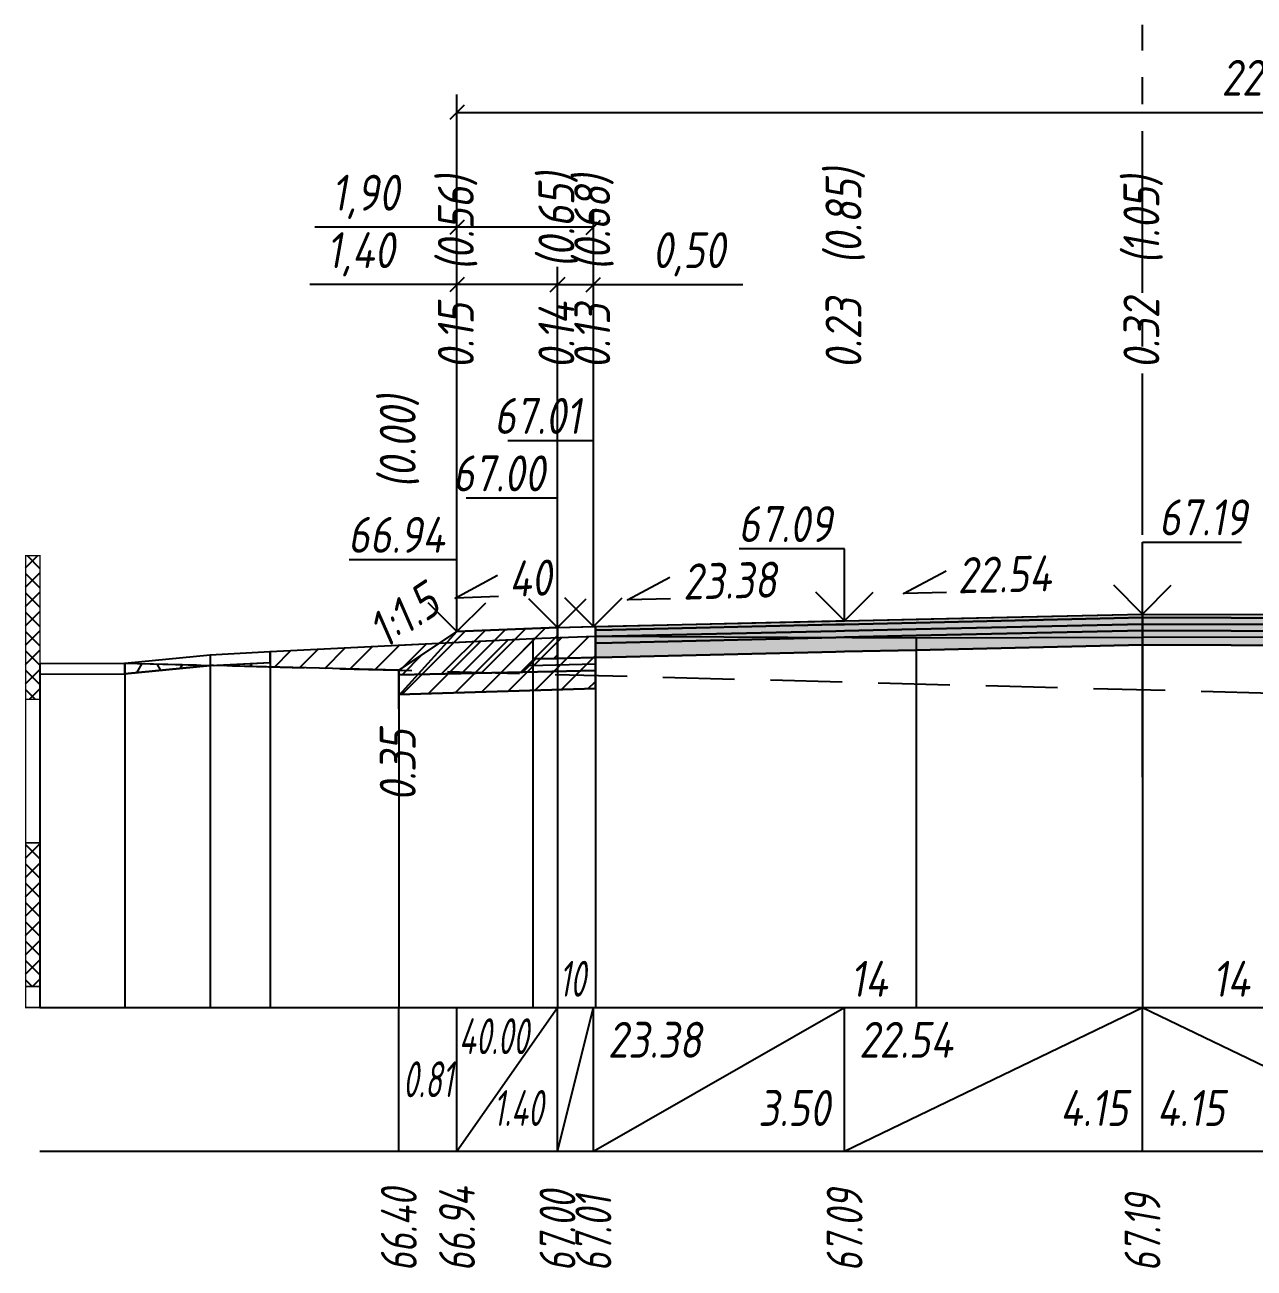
# Model space of a CAD drawing. Extents: x -717 to 1451, y -133302 to 233.
# Drawn here: x 78.9 to 164.6, y -40502.2 to -40415.6 of the extents above; entities that cross this region are included whole.
import ezdxf
from ezdxf.enums import TextEntityAlignment as Align

# ---------------------------------------------------------------- set-up
doc = ezdxf.new("R2010")
doc.units = 0
doc.linetypes.add('осевая2', pattern=[1.125, 0.75, -0.125, 0.125, -0.125])
doc.linetypes.add('штриховая', pattern=[0.75, 0.5, -0.25])
for name, color, linetype in [('Интерполированный поперечник', 2, 'Continuous'), ('Код_514', 1, 'Continuous'), ('Контур_0', 7, 'Continuous'), ('Контур_2521', 7, 'Continuous'), ('Контур_2564', 7, 'Continuous'), ('Контур_2660', 7, 'Continuous'), ('Контур_2665', 7, 'Continuous'), ('Контур_400', 7, 'Continuous'), ('Контур_508', 7, 'Continuous'), ('Контур_512', 7, 'Continuous'), ('Контур_513', 7, 'Continuous'), ('Контур_818', 7, 'Continuous'), ('Красный поперечник', 1, 'Continuous'), ('Линейка абсолютных высот', 7, 'Continuous'), ('Объём_2501', 7, 'Continuous'), ('Объём_2564', 7, 'Continuous'), ('Объём_2650', 7, 'Continuous'), ('Объём_2660', 7, 'Continuous'), ('Объём_2661', 7, 'Continuous'), ('Объём_2662', 7, 'Continuous'), ('Объём_2663', 7, 'Continuous'), ('Объём_2665', 7, 'Continuous'), ('Объём_2666', 7, 'Continuous'), ('Объём_2753', 7, 'Continuous'), ('Ось', 1, 'осевая2'), ('Откосы', 7, 'Continuous'), ('Отметки покрытия', 7, 'Continuous'), ('Рабочие отметки', 7, 'Continuous'), ('Рабочие отметки доп.', 7, 'Continuous'), ('Слои выравнивания', 7, 'Continuous'), ('Таблица', 7, 'Continuous'), ('Уклоны проезжей части', 7, 'Continuous'), ('Черный поперечник', 3, 'Continuous')]:
    doc.layers.add(name, color=color, linetype=linetype)
for name, color, linetype, true_color in [('Контур_2540', 2, 'Continuous', 0xffff00), ('Контур_2560', 2, 'Continuous', 0xffff00), ('Контур_2561', 7, 'Continuous', 0xff8040), ('Контур_2562', 3, 'Continuous', 0x00ff00), ('Контур_2563', 7, 'Continuous', 0xff8000), ('Контур_2570', 7, 'Continuous', 0x80ff00), ('Контур_2725', 7, 'Continuous', 0x323232), ('Контур_2736', 4, 'Continuous', 0x00ffff), ('Контур_2737', 4, 'Continuous', 0x00ffff), ('Контур_2738', 4, 'Continuous', 0x00ffff), ('Контур_2739', 4, 'Continuous', 0x00ffff), ('Контур_2741', 4, 'Continuous', 0x00ffff), ('Контур_2742', 4, 'Continuous', 0x00ffff), ('Контур_2743', 4, 'Continuous', 0x00ffff), ('Контур_2744', 7, 'Continuous', 0xa4ffff), ('Контур_2745', 7, 'Continuous', 0xa4ffff), ('Контур_2747', 4, 'Continuous', 0x00ffff), ('Контур_2748', 4, 'Continuous', 0x00ffff), ('Контур_2749', 4, 'Continuous', 0x00ffff), ('Контур_2750', 4, 'Continuous', 0x00ffff), ('Контур_2751', 4, 'Continuous', 0x00ffff), ('Контур_2752', 4, 'Continuous', 0x00ffff), ('Контур_2760', 7, 'Continuous', 0x323232), ('Контур_2761', 7, 'Continuous', 0x323232), ('Контур_2762', 7, 'Continuous', 0x323232), ('Контур_2763', 7, 'Continuous', 0x323232), ('Контур_402', 7, 'Continuous', 0xff6464), ('Контур_703', 4, 'Continuous', 0x00ffff), ('Контур_705', 4, 'Continuous', 0x00ffff), ('Контур_707', 4, 'Continuous', 0x00ffff), ('Контур_720', 131, 'Continuous', 0xaaffff), ('Объём_2500', 7, 'Continuous', 0xc0c0c0), ('Объём_2520', 7, 'Continuous', 0x80ffff), ('Объём_2540', 2, 'Continuous', 0xffff00), ('Объём_2560', 2, 'Continuous', 0xffff00), ('Объём_2561', 7, 'Continuous', 0xff8040), ('Объём_2562', 3, 'Continuous', 0x00ff00), ('Объём_2563', 7, 'Continuous', 0xff8000), ('Объём_2600', 7, 'Continuous', 0x808000), ('Объём_2746', 2, 'Continuous', 0xffff00)]:
    doc.layers.add(name, color=color, linetype=linetype, true_color=true_color)
doc.styles.get("Standard").update_dxf_attribs({"font": 'txt', "height": 2.5})
doc.styles.add('М', font='romand.shx', dxfattribs={"width": 0.8, "oblique": 10, "height": 2.5})
doc.dimstyles.new('ISO-25', dxfattribs={"dimtxt": 2.5, "dimasz": 2.5, "dimexe": 1.25, "dimexo": 0.625, "dimtad": 1, "dimtxsty": 'Standard', "dimcen": 2.5, "dimadec": 0, "dimazin": 0, "dimtfac": 1, "dimtmove": 0, "dimatfit": 3, "dimfxl": 1, "dimarcsym": 0})
pattern_1 = [(45.0000013, (0, 0), (-0.67351924, 0.67351921), []), (135.0000003, (0, 0), (-0.673519222, -0.67351923), [])]

# ---------------------------------------------------------------- blocks, each defined once
blk = doc.blocks.new('_Oblique')
at = {"color": 0, "linetype": 'ByBlock', "lineweight": -2}
blk.add_line((-0.5, -0.5), (0.5, 0.5), dxfattribs=at)
blk = doc.blocks.new('*D939')
at = {"color": 0, "lineweight": -2, "transparency": 16777216}
for p, q in [((109.052, -40457.254), (109.052, -40432.413)), ((116.052, -40456.974), (116.052, -40432.413)), ((109.052, -40433.663), (98.809, -40433.663)), ((116.052, -40433.663), (109.052, -40433.663))]:
    blk.add_line(p, q, dxfattribs=at)
at = {"layer": 'Defpoints', "color": 0, "transparency": 16777216}
for p in [(116.052, -40433.663), (116.052, -40457.599), (109.052, -40457.879)]:
    blk.add_point(p, dxfattribs=at)
at = {"color": 0, "lineweight": -2, "transparency": 16777216, "rotation": 180}
blk.add_blockref('_Oblique', (109.052, -40433.663), dxfattribs=at)
at = {"color": 0, "lineweight": -2, "transparency": 16777216}
blk.add_blockref('_Oblique', (116.052, -40433.663), dxfattribs=at)
at = {"color": 0, "transparency": 16777216, "insert": (102.349, -40431.55), "char_height": 2.5, "width": 8.75, "attachment_point": 5, "style": 'М'}
blk.add_mtext('1,40', dxfattribs=at)
blk = doc.blocks.new('*D941')
at = {"color": 0, "lineweight": -2, "transparency": 16777216}
for p, q in [((116.052, -40456.974), (116.052, -40432.413)), ((118.552, -40456.915), (118.552, -40432.413)), ((116.052, -40433.663), (118.552, -40433.663)), ((118.552, -40433.663), (128.972, -40433.663))]:
    blk.add_line(p, q, dxfattribs=at)
at = {"layer": 'Defpoints', "color": 0, "transparency": 16777216}
for p in [(118.552, -40433.663), (116.052, -40457.599), (118.552, -40457.54)]:
    blk.add_point(p, dxfattribs=at)
at = {"color": 0, "lineweight": -2, "transparency": 16777216, "rotation": 180}
blk.add_blockref('_Oblique', (116.052, -40433.663), dxfattribs=at)
at = {"color": 0, "lineweight": -2, "transparency": 16777216}
blk.add_blockref('_Oblique', (118.552, -40433.663), dxfattribs=at)
at = {"color": 0, "transparency": 16777216, "insert": (125.21, -40431.55), "char_height": 2.5, "width": 9.16667, "attachment_point": 5, "style": 'М'}
blk.add_mtext('0,50', dxfattribs=at)
blk = doc.blocks.new('*D944')
at = {"color": 0, "lineweight": -2, "transparency": 16777216}
for p, q in [((109.052, -40457.254), (109.052, -40428.413)), ((118.552, -40456.915), (118.552, -40428.413)), ((109.052, -40429.663), (99.14, -40429.663)), ((118.552, -40429.663), (109.052, -40429.663))]:
    blk.add_line(p, q, dxfattribs=at)
at = {"layer": 'Defpoints', "color": 0, "transparency": 16777216}
for p in [(118.552, -40429.663), (118.552, -40457.54), (109.052, -40457.879)]:
    blk.add_point(p, dxfattribs=at)
at = {"color": 0, "lineweight": -2, "transparency": 16777216, "rotation": 180}
blk.add_blockref('_Oblique', (109.052, -40429.663), dxfattribs=at)
at = {"color": 0, "lineweight": -2, "transparency": 16777216}
blk.add_blockref('_Oblique', (118.552, -40429.663), dxfattribs=at)
at = {"color": 0, "transparency": 16777216, "insert": (102.68, -40427.55), "char_height": 2.5, "width": 8.75, "attachment_point": 5, "style": 'М'}
blk.add_mtext('1,90', dxfattribs=at)
blk = doc.blocks.new('*D945')
at = {"color": 0, "lineweight": -2, "transparency": 16777216}
for p, q in [((109.052, -40457.254), (109.052, -40420.413)), ((222.052, -40456.237), (222.052, -40420.413)), ((109.052, -40421.663), (222.052, -40421.663))]:
    blk.add_line(p, q, dxfattribs=at)
at = {"layer": 'Defpoints', "color": 0, "transparency": 16777216}
for p in [(222.052, -40421.663), (222.052, -40456.862), (109.052, -40457.879)]:
    blk.add_point(p, dxfattribs=at)
at = {"color": 0, "lineweight": -2, "transparency": 16777216, "rotation": 180}
blk.add_blockref('_Oblique', (109.052, -40421.663), dxfattribs=at)
at = {"color": 0, "lineweight": -2, "transparency": 16777216}
blk.add_blockref('_Oblique', (222.052, -40421.663), dxfattribs=at)
at = {"color": 0, "transparency": 16777216, "insert": (165.552, -40419.55), "char_height": 2.5, "width": 12.08333, "attachment_point": 5, "style": 'М'}
blk.add_mtext('22,60', dxfattribs=at)

msp = doc.modelspace()

# ---------------------------------------------------------------- hatches: boundary and pattern name
at = {"layer": 'Линейка абсолютных высот'}
h = msp.add_hatch(dxfattribs=at)
h.set_pattern_fill('ANSI37', scale=0.3, style=0)
h.set_pattern_definition(pattern_1)
h.paths.add_polyline_path([(80, -40462.535), (80, -40452.535), (79, -40452.535), (79, -40462.535)])
h = msp.add_hatch(dxfattribs=at)
h.set_pattern_fill('ANSI37', scale=0.3, style=0)
h.set_pattern_definition(pattern_1)
h.paths.add_polyline_path([(80, -40482.535), (80, -40472.535), (79, -40472.535), (79, -40482.535)])
at = {"layer": 'Объём_2563'}
h = msp.add_hatch(dxfattribs=at)
h.set_pattern_fill('ANSI31', color=256, scale=0.3)
h.paths.add_polyline_path([(109.052, -40457.816), (116.052, -40457.536), (116.052, -40459.686), (114.552, -40459.721), (113.63, -40460.643), (105, -40460.845), (105, -40460.518)])
at = {"layer": 'Объём_2600'}
h = msp.add_hatch(dxfattribs=at)
h.set_pattern_fill('ANSI31', color=6, scale=0.4)
h.paths.add_polyline_path([(105, -40462.205), (105, -40460.518), (92.085, -40460.18), (96.034, -40459.968), (96.034, -40459.218), (114.335, -40458.309), (118.69, -40458.141), (118.69, -40461.794)])
h = msp.add_hatch(dxfattribs=at)
h.set_pattern_fill('HONEY', color=5, scale=0.3)
h.paths.add_polyline_path([(91.866, -40460.192), (85.906, -40460.769), (85.906, -40460.019), (92.085, -40460.18)])
at = {"layer": 'Слои выравнивания'}
for color, points in [(2, [(118.69, -40457.474), (119.866, -40457.447), (135.435, -40457.083), (136.052, -40457.069), (141.035, -40456.956), (156.802, -40456.601), (156.802, -40456.851), (141.035, -40457.206), (136.052, -40457.319), (135.435, -40457.333), (119.866, -40457.697), (118.69, -40457.724)]), (2, [(156.802, -40456.601), (169.155, -40456.638), (169.155, -40456.888), (156.802, -40456.851)]), (3, [(118.69, -40457.724), (119.866, -40457.697), (135.435, -40457.333), (136.052, -40457.319), (141.035, -40457.206), (156.802, -40456.851), (156.802, -40457.301), (141.035, -40457.656), (136.052, -40457.769), (135.435, -40457.783), (119.866, -40458.147), (118.69, -40458.174)]), (4, [(118.69, -40458.174), (119.866, -40458.147), (135.435, -40457.783), (136.052, -40457.769), (141.035, -40457.656), (156.802, -40457.301), (156.802, -40457.751), (141.035, -40458.106), (136.052, -40458.219), (135.435, -40458.233), (119.866, -40458.597), (118.69, -40458.624)]), (3, [(156.802, -40456.851), (169.155, -40456.888), (169.155, -40457.338), (156.802, -40457.301)]), (4, [(156.802, -40457.301), (169.155, -40457.338), (169.155, -40457.788), (156.802, -40457.751)]), (5, [(118.69, -40458.624), (119.866, -40458.597), (135.435, -40458.233), (136.052, -40458.219), (141.035, -40458.106), (156.802, -40457.751), (156.802, -40458.751), (141.035, -40459.106), (136.052, -40459.219), (135.435, -40459.233), (119.866, -40459.597), (118.69, -40459.624)]), (5, [(156.802, -40457.751), (169.155, -40457.788), (169.155, -40458.788), (156.802, -40458.751)])]:
    msp.add_hatch(color=color, dxfattribs=at).paths.add_polyline_path(points)

# ---------------------------------------------------------------- linework, layer by layer
at = {"layer": 'Интерполированный поперечник', "linetype": 'штриховая', "ltscale": 10, "flags": 128}
msp.add_lwpolyline([(85.906, -40460.019), (200.247, -40463.005)], dxfattribs=at)
at = {"layer": 'Код_514'}
for p, q in [((105, -40494), (105, -40484)), ((109.052, -40494), (109.052, -40484)), ((109.052, -40494), (116.052, -40484)), ((116.052, -40494), (116.052, -40484)), ((116.052, -40494), (118.552, -40484)), ((118.552, -40494), (118.552, -40484)), ((118.552, -40494), (136.052, -40484)), ((136.052, -40494), (136.052, -40484)), ((136.052, -40494), (156.802, -40484)), ((156.802, -40494), (156.802, -40484)), ((156.802, -40484), (177.552, -40494))]:
    msp.add_line(p, q, dxfattribs=at)
at = {"layer": 'Контур_0', "flags": 128}
for points in [[(118.552, -40459.628), (116.052, -40459.686), (116.052, -40457.536), (118.69, -40457.474), (118.69, -40459.624), (118.552, -40459.628), (118.552, -40459.628)], [(109.052, -40457.816), (105, -40460.518), (105, -40460.518), (105, -40460.518), (105, -40460.518), (105, -40460.518), (105, -40460.518), (105, -40460.518), (105, -40460.518), (105, -40460.518), (105, -40460.518), (105, -40460.518), (105, -40460.518), (105, -40460.518), (105, -40460.518), (105, -40463.209)], [(109.052, -40457.816), (105, -40460.518), (105, -40460.518), (105, -40460.518), (105, -40460.518), (105, -40460.518), (105, -40460.518), (105, -40460.518), (105, -40460.518), (105, -40460.518), (105, -40460.518), (105, -40460.518), (105, -40460.518), (105, -40460.518), (105, -40460.518), (105, -40463.209), (105, -40463.209), (105, -40460.518), (105, -40460.518), (105, -40460.518), (105, -40460.518), (105, -40460.518), (105, -40460.518), (105, -40460.518), (105, -40460.518), (105, -40460.518), (105, -40460.518), (105, -40460.518), (105, -40460.518), (105, -40460.518)], [(105, -40460.845), (113.63, -40460.643), (114.552, -40459.721), (116.052, -40459.686)], [(114.552, -40459.721), (118.69, -40459.624), (118.69, -40460.524), (113.63, -40460.643), (114.552, -40459.721), (114.552, -40459.721)]]:
    msp.add_lwpolyline(points, dxfattribs=at)
at = {"layer": 'Контур_2521', "color": 250, "flags": 128}
msp.add_lwpolyline([(114.091, -40460.182), (118.69, -40460.074)], dxfattribs=at)
at = {"layer": 'Контур_2540', "flags": 128}
msp.add_lwpolyline([(113.63, -40460.643), (118.69, -40460.524), (118.69, -40461.794), (105, -40462.205), (105, -40460.845), (113.63, -40460.643), (113.63, -40460.643)], dxfattribs=at)
at = {"layer": 'Контур_2560', "flags": 128}
msp.add_lwpolyline([(109.052, -40457.816), (109.052, -40457.816), (109.052, -40457.816), (116.052, -40457.536)], dxfattribs=at)
at = {"layer": 'Контур_2561', "flags": 128}
msp.add_lwpolyline([(116.052, -40457.536), (116.052, -40457.536), (109.052, -40457.816), (109.052, -40457.816), (116.052, -40457.536)], dxfattribs=at)
at = {"layer": 'Контур_2562', "flags": 128}
msp.add_lwpolyline([(109.052, -40457.816), (109.052, -40457.816), (109.052, -40457.816), (109.052, -40457.816), (109.052, -40457.816)], dxfattribs=at)
at = {"layer": 'Контур_2563', "flags": 128}
msp.add_lwpolyline([(109.052, -40457.816), (116.052, -40457.536), (116.052, -40459.686), (114.552, -40459.721), (113.63, -40460.643), (105, -40460.845), (105, -40460.518), (109.052, -40457.816), (109.052, -40457.816)], dxfattribs=at)
at = {"layer": 'Контур_2564', "flags": 128}
msp.add_lwpolyline([(109.052, -40457.816), (116.052, -40457.536)], dxfattribs=at)
at = {"layer": 'Контур_2570', "flags": 128}
msp.add_lwpolyline([(80, -40460.785), (85.906, -40460.769), (85.906, -40460.769), (91.866, -40460.192), (96.034, -40459.968), (96.034, -40459.218), (114.335, -40458.309), (118.69, -40458.141), (141.035, -40458.264), (156.802, -40458.215), (169.155, -40458.178), (169.892, -40458.168), (171.719, -40458.305), (193.348, -40459.172), (193.348, -40459.922), (195.772, -40461.996), (200.247, -40463.755), (200.247, -40463.755), (204.334, -40462.247), (206.04, -40461.692), (213.316, -40462.367), (229.002, -40463.464), (244.219, -40462.762), (262.36, -40461.666)], dxfattribs=at)
at = {"layer": 'Контур_2660', "flags": 128}
msp.add_lwpolyline([(105, -40462.205), (118.69, -40461.794)], dxfattribs=at)
at = {"layer": 'Контур_2665', "flags": 128}
msp.add_lwpolyline([(109.052, -40457.816), (109.052, -40457.816)], dxfattribs=at)
at = {"layer": 'Контур_2725', "flags": 128}
msp.add_lwpolyline([(118.69, -40459.624), (119.866, -40459.597), (135.435, -40459.233), (136.052, -40459.219), (141.035, -40459.106), (156.802, -40458.751), (169.155, -40458.788)], dxfattribs=at)
at = {"layer": 'Контур_2736', "flags": 128}
msp.add_lwpolyline([(109.052, -40457.816), (105, -40460.518)], dxfattribs=at)
at = {"layer": 'Контур_2737', "flags": 128}
msp.add_lwpolyline([(105, -40460.518), (105, -40460.518)], dxfattribs=at)
at = {"layer": 'Контур_2738', "flags": 128}
msp.add_lwpolyline([(105, -40460.518), (105, -40460.518)], dxfattribs=at)
at = {"layer": 'Контур_2739', "flags": 128}
msp.add_lwpolyline([(105, -40460.518), (105, -40460.518)], dxfattribs=at)
at = {"layer": 'Контур_2741', "flags": 128}
msp.add_lwpolyline([(105, -40460.518), (105, -40460.518)], dxfattribs=at)
at = {"layer": 'Контур_2742', "flags": 128}
msp.add_lwpolyline([(105, -40460.518), (105, -40460.518)], dxfattribs=at)
at = {"layer": 'Контур_2743', "flags": 128}
msp.add_lwpolyline([(105, -40460.518), (105, -40460.518)], dxfattribs=at)
at = {"layer": 'Контур_2744', "flags": 128}
msp.add_lwpolyline([(105, -40460.518), (105, -40460.518)], dxfattribs=at)
msp.add_lwpolyline([(105, -40460.518), (105, -40460.518)], dxfattribs=at)
msp.add_lwpolyline([(105, -40460.518), (105, -40460.518)], dxfattribs=at)
msp.add_lwpolyline([(105, -40460.518), (105, -40460.518)], dxfattribs=at)
msp.add_lwpolyline([(105, -40460.518), (105, -40460.518)], dxfattribs=at)
msp.add_lwpolyline([(105, -40460.518), (105, -40460.518)], dxfattribs=at)
at = {"layer": 'Контур_2745', "flags": 128}
msp.add_lwpolyline([(105, -40460.518), (105, -40460.518)], dxfattribs=at)
msp.add_lwpolyline([(105, -40460.518), (105, -40460.518)], dxfattribs=at)
msp.add_lwpolyline([(105, -40460.518), (105, -40460.518)], dxfattribs=at)
msp.add_lwpolyline([(105, -40460.518), (105, -40460.518)], dxfattribs=at)
msp.add_lwpolyline([(105, -40460.518), (105, -40460.518)], dxfattribs=at)
msp.add_lwpolyline([(105, -40460.518), (105, -40460.518)], dxfattribs=at)
at = {"layer": 'Контур_2747', "flags": 128}
msp.add_lwpolyline([(105, -40460.518), (105, -40460.518)], dxfattribs=at)
at = {"layer": 'Контур_2748', "flags": 128}
msp.add_lwpolyline([(105, -40460.518), (105, -40460.518)], dxfattribs=at)
at = {"layer": 'Контур_2749', "flags": 128}
msp.add_lwpolyline([(105, -40460.518), (105, -40460.518)], dxfattribs=at)
at = {"layer": 'Контур_2750', "flags": 128}
msp.add_lwpolyline([(105, -40460.518), (105, -40460.518)], dxfattribs=at)
at = {"layer": 'Контур_2751', "flags": 128}
msp.add_lwpolyline([(105, -40460.518), (105, -40460.518)], dxfattribs=at)
at = {"layer": 'Контур_2752', "flags": 128}
msp.add_lwpolyline([(105, -40460.518), (105, -40460.518)], dxfattribs=at)
at = {"layer": 'Контур_2760', "flags": 128}
msp.add_lwpolyline([(118.69, -40457.474), (119.866, -40457.447), (135.435, -40457.083), (136.052, -40457.069), (141.035, -40456.956), (156.802, -40456.601), (169.155, -40456.638)], dxfattribs=at)
at = {"layer": 'Контур_2761', "flags": 128}
msp.add_lwpolyline([(118.69, -40457.724), (119.866, -40457.697), (135.435, -40457.333), (136.052, -40457.319), (141.035, -40457.206), (156.802, -40456.851), (169.155, -40456.888)], dxfattribs=at)
at = {"layer": 'Контур_2762', "flags": 128}
msp.add_lwpolyline([(118.69, -40458.174), (119.866, -40458.147), (135.435, -40457.783), (136.052, -40457.769), (141.035, -40457.656), (156.802, -40457.301), (169.155, -40457.338)], dxfattribs=at)
at = {"layer": 'Контур_2763', "flags": 128}
msp.add_lwpolyline([(118.69, -40458.624), (119.866, -40458.597), (135.435, -40458.233), (136.052, -40458.219), (141.035, -40458.106), (156.802, -40457.751), (169.155, -40457.788)], dxfattribs=at)
at = {"layer": 'Контур_400', "flags": 128}
for points in [[(116.052, -40457.536), (118.552, -40457.478), (118.552, -40457.478), (118.552, -40457.478), (118.552, -40457.478), (118.552, -40457.478), (118.552, -40457.478), (136.052, -40457.069), (156.802, -40456.601)], [(156.802, -40456.601), (177.552, -40456.662), (195.052, -40456.716), (195.052, -40456.716), (195.052, -40456.716), (195.052, -40456.716), (212.552, -40456.77), (212.552, -40456.77), (215.052, -40456.778)]]:
    msp.add_lwpolyline(points, dxfattribs=at)
at = {"layer": 'Контур_402', "flags": 128}
msp.add_lwpolyline([(105, -40462.205), (118.69, -40461.794), (118.69, -40459.624), (136.052, -40459.219), (156.802, -40458.751), (169.155, -40458.788), (169.155, -40461.021), (231.176, -40462.882)], dxfattribs=at)
at = {"layer": 'Контур_508', "flags": 128}
msp.add_lwpolyline([(105, -40462.205), (118.69, -40461.794), (118.69, -40459.624), (136.052, -40459.219), (156.802, -40458.751), (169.155, -40458.788), (169.155, -40461.021), (231.176, -40462.882), (232.853, -40464), (234.853, -40464), (237.36, -40462.328)], dxfattribs=at)
at = {"layer": 'Контур_512', "flags": 128}
msp.add_lwpolyline([(105, -40462.205), (118.69, -40461.794)], dxfattribs=at)
at = {"layer": 'Контур_513', "flags": 128}
msp.add_lwpolyline([(105, -40462.205), (118.69, -40461.794), (118.69, -40459.624), (136.052, -40459.219), (156.802, -40458.751), (169.155, -40458.788), (169.155, -40461.021), (231.176, -40462.882), (232.853, -40464), (234.853, -40464), (237.36, -40462.328)], dxfattribs=at)
at = {"layer": 'Контур_703', "flags": 128}
for points in [[(109.052, -40457.816), (105, -40460.518)], [(105, -40460.518), (105, -40463.209)]]:
    msp.add_lwpolyline(points, dxfattribs=at)
at = {"layer": 'Контур_705', "flags": 128}
msp.add_lwpolyline([(105, -40460.518), (105, -40460.518)], dxfattribs=at)
at = {"layer": 'Контур_707', "flags": 128}
msp.add_lwpolyline([(105, -40463.209), (105, -40460.518)], dxfattribs=at)
at = {"layer": 'Контур_720', "flags": 128}
msp.add_lwpolyline([(105, -40463.209), (105, -40463.209)], dxfattribs=at)
at = {"layer": 'Контур_818', "flags": 128}
msp.add_lwpolyline([(105, -40458.773), (114.335, -40458.309), (118.69, -40458.141), (141.035, -40458.264), (156.802, -40458.215), (169.155, -40458.178), (169.892, -40458.168), (171.719, -40458.305), (193.348, -40459.172), (193.348, -40459.922), (195.772, -40461.996), (200.247, -40463.755), (200.247, -40463.755), (204.334, -40462.247), (206.04, -40461.692), (213.316, -40462.367), (229.002, -40463.464), (237.36, -40463.078)], dxfattribs=at)
at = {"layer": 'Красный поперечник'}
for p, q in [((136.052, -40457.069), (156.802, -40456.601)), ((156.802, -40456.601), (177.552, -40456.662)), ((109.052, -40457.816), (116.052, -40457.536)), ((116.052, -40457.536), (118.552, -40457.478)), ((118.552, -40457.478), (136.052, -40457.069)), ((105, -40460.518), (109.052, -40457.816)), ((118.69, -40461.794), (118.69, -40484)), ((105, -40462.205), (105, -40484))]:
    msp.add_line(p, q, dxfattribs=at)
at = {"layer": 'Линейка абсолютных высот', "color": 7, "const_width": 0.1, "flags": 128}
for points in [[(80, -40462.535), (80, -40452.535), (79, -40452.535), (79, -40462.535), (80, -40462.535)], [(80, -40472.535), (80, -40462.535), (79, -40462.535), (79, -40472.535), (80, -40472.535)], [(80, -40482.535), (80, -40472.535), (79, -40472.535), (79, -40482.535), (80, -40482.535)], [(80, -40484), (80, -40482.535), (79, -40482.535), (79, -40484), (80, -40484)]]:
    msp.add_lwpolyline(points, dxfattribs=at)
at = {"layer": 'Объём_2500', "flags": 128}
msp.add_lwpolyline([(118.552, -40459.628), (116.052, -40459.686), (116.052, -40457.536), (118.69, -40457.474), (118.69, -40459.624), (118.552, -40459.628), (118.552, -40459.628)], dxfattribs=at)
at = {"layer": 'Объём_2501', "flags": 128}
for points in [[(116.052, -40457.536), (118.552, -40457.478), (118.552, -40457.478), (118.552, -40457.478), (118.552, -40457.478), (118.552, -40457.478), (118.552, -40457.478), (136.052, -40457.069), (156.802, -40456.601)], [(156.802, -40456.601), (177.552, -40456.662), (195.052, -40456.716), (195.052, -40456.716), (195.052, -40456.716), (195.052, -40456.716), (212.552, -40456.77), (212.552, -40456.77), (215.052, -40456.778)]]:
    msp.add_lwpolyline(points, dxfattribs=at)
at = {"layer": 'Объём_2520', "color": 250, "flags": 128}
msp.add_lwpolyline([(114.552, -40459.721), (118.69, -40459.624), (118.69, -40460.524), (113.63, -40460.643), (114.552, -40459.721), (114.552, -40459.721)], dxfattribs=at)
at = {"layer": 'Объём_2540', "flags": 128}
msp.add_lwpolyline([(113.63, -40460.643), (118.69, -40460.524), (118.69, -40461.794), (105, -40462.205), (105, -40460.845), (113.63, -40460.643), (113.63, -40460.643)], dxfattribs=at)
at = {"layer": 'Объём_2560', "flags": 128}
msp.add_lwpolyline([(109.052, -40457.816), (109.052, -40457.816), (109.052, -40457.816), (116.052, -40457.536)], dxfattribs=at)
at = {"layer": 'Объём_2561', "flags": 128}
msp.add_lwpolyline([(116.052, -40457.536), (116.052, -40457.536), (109.052, -40457.816), (109.052, -40457.816), (116.052, -40457.536)], dxfattribs=at)
at = {"layer": 'Объём_2562', "flags": 128}
msp.add_lwpolyline([(109.052, -40457.816), (109.052, -40457.816), (109.052, -40457.816), (109.052, -40457.816), (109.052, -40457.816)], dxfattribs=at)
at = {"layer": 'Объём_2563', "color": 250, "flags": 128}
msp.add_lwpolyline([(109.052, -40457.816), (116.052, -40457.536), (116.052, -40459.686), (114.552, -40459.721), (113.63, -40460.643), (105, -40460.845), (105, -40460.518), (109.052, -40457.816), (109.052, -40457.816)], dxfattribs=at)
at = {"layer": 'Объём_2564', "flags": 128}
msp.add_lwpolyline([(109.052, -40457.816), (116.052, -40457.536)], dxfattribs=at)
at = {"layer": 'Объём_2600', "color": 5, "flags": 128}
msp.add_lwpolyline([(91.866, -40460.192), (85.906, -40460.769), (85.906, -40460.019), (92.085, -40460.18), (91.866, -40460.192), (91.866, -40460.192)], dxfattribs=at)
at = {"layer": 'Объём_2650', "color": 6, "flags": 128}
msp.add_lwpolyline([(105, -40462.205), (105, -40460.518), (92.085, -40460.18), (96.034, -40459.968), (96.034, -40459.218), (114.335, -40458.309), (118.69, -40458.141), (118.69, -40461.794), (105, -40462.205), (105, -40462.205)], dxfattribs=at)
at = {"layer": 'Объём_2660', "flags": 128}
msp.add_lwpolyline([(105, -40462.205), (118.69, -40461.794)], dxfattribs=at)
at = {"layer": 'Объём_2661', "flags": 128}
msp.add_lwpolyline([(109.052, -40457.816), (105, -40460.518), (105, -40462.284)], dxfattribs=at)
at = {"layer": 'Объём_2662', "flags": 128}
msp.add_lwpolyline([(105, -40462.284), (105, -40460.518)], dxfattribs=at)
at = {"layer": 'Объём_2663', "flags": 128}
msp.add_lwpolyline([(105, -40462.284), (105, -40463.209), (105, -40462.284)], dxfattribs=at)
at = {"layer": 'Объём_2665', "flags": 128}
msp.add_lwpolyline([(109.052, -40457.816), (109.052, -40457.816)], dxfattribs=at)
at = {"layer": 'Объём_2666', "flags": 128}
msp.add_lwpolyline([(109.052, -40457.816), (105, -40462.284)], dxfattribs=at)
at = {"layer": 'Объём_2746', "flags": 128}
msp.add_lwpolyline([(114.335, -40458.309), (118.69, -40458.141), (118.69, -40461.794), (105, -40462.205), (105, -40460.518), (107.828, -40458.632), (114.335, -40458.309), (114.335, -40458.309)], dxfattribs=at)
at = {"layer": 'Объём_2753', "flags": 128}
msp.add_lwpolyline([(118.69, -40457.474), (118.69, -40457.474)], dxfattribs=at)
at = {"layer": 'Ось', "ltscale": 15}
msp.add_line((156.802, -40467.971), (156.802, -40415.572), dxfattribs=at)
at = {"layer": 'Откосы', "color": 1, "flags": 128}
for points in [[(111.932, -40455.387), (108.934, -40455.507), (111.872, -40453.888)], [(123.923, -40455.541), (120.924, -40455.611), (123.888, -40454.042)], [(143.149, -40455.098), (140.15, -40455.165), (143.115, -40453.598)]]:
    msp.add_lwpolyline(points, dxfattribs=at)
at = {"layer": 'Отметки покрытия', "color": 1}
for p, q in [((118.552, -40444.536), (112.602, -40444.536)), ((118.552, -40457.478), (118.552, -40444.536)), ((116.052, -40448.536), (109.702, -40448.536)), ((116.052, -40457.536), (116.052, -40448.536)), ((156.802, -40456.601), (156.802, -40451.601)), ((156.802, -40451.601), (163.702, -40451.601)), ((136.052, -40452.069), (128.702, -40452.069)), ((136.052, -40457.069), (136.052, -40452.069)), ((109.052, -40452.816), (101.552, -40452.816)), ((109.052, -40457.816), (109.052, -40452.816)), ((136.052, -40457.069), (134.052, -40455.069)), ((136.052, -40457.069), (138.052, -40455.069)), ((156.802, -40456.601), (154.802, -40454.601)), ((156.802, -40456.601), (158.802, -40454.601)), ((109.052, -40457.816), (107.052, -40455.816)), ((109.052, -40457.816), (111.052, -40455.816)), ((116.052, -40457.536), (114.052, -40455.536)), ((116.052, -40457.536), (118.052, -40455.536)), ((118.552, -40457.478), (116.552, -40455.478)), ((118.552, -40457.478), (120.552, -40455.478))]:
    msp.add_line(p, q, dxfattribs=at)
at = {"layer": 'Слои выравнивания'}
for p, q in [((156.802, -40456.601), (156.802, -40484)), ((116.052, -40457.536), (116.052, -40484)), ((118.69, -40457.474), (118.69, -40484))]:
    msp.add_line(p, q, dxfattribs=at)
at = {"layer": 'Слои выравнивания', "color": 2, "flags": 128}
for points in [[(118.69, -40457.474), (119.866, -40457.447), (135.435, -40457.083), (136.052, -40457.069), (141.035, -40456.956), (156.802, -40456.601), (156.802, -40456.851), (141.035, -40457.206), (136.052, -40457.319), (135.435, -40457.333), (119.866, -40457.697), (118.69, -40457.724)], [(156.802, -40456.601), (169.155, -40456.638), (169.155, -40456.888), (156.802, -40456.851)]]:
    msp.add_lwpolyline(points, close=True, dxfattribs=at)
at = {"layer": 'Слои выравнивания', "color": 3, "flags": 128}
for points in [[(118.69, -40457.724), (119.866, -40457.697), (135.435, -40457.333), (136.052, -40457.319), (141.035, -40457.206), (156.802, -40456.851), (156.802, -40457.301), (141.035, -40457.656), (136.052, -40457.769), (135.435, -40457.783), (119.866, -40458.147), (118.69, -40458.174)], [(156.802, -40456.851), (169.155, -40456.888), (169.155, -40457.338), (156.802, -40457.301)]]:
    msp.add_lwpolyline(points, close=True, dxfattribs=at)
at = {"layer": 'Слои выравнивания', "color": 4, "flags": 128}
for points in [[(118.69, -40458.174), (119.866, -40458.147), (135.435, -40457.783), (136.052, -40457.769), (141.035, -40457.656), (156.802, -40457.301), (156.802, -40457.751), (141.035, -40458.106), (136.052, -40458.219), (135.435, -40458.233), (119.866, -40458.597), (118.69, -40458.624)], [(156.802, -40457.301), (169.155, -40457.338), (169.155, -40457.788), (156.802, -40457.751)]]:
    msp.add_lwpolyline(points, close=True, dxfattribs=at)
at = {"layer": 'Слои выравнивания', "color": 5, "flags": 128}
for points in [[(118.69, -40458.624), (119.866, -40458.597), (135.435, -40458.233), (136.052, -40458.219), (141.035, -40458.106), (156.802, -40457.751), (156.802, -40458.751), (141.035, -40459.106), (136.052, -40459.219), (135.435, -40459.233), (119.866, -40459.597), (118.69, -40459.624)], [(156.802, -40457.751), (169.155, -40457.788), (169.155, -40458.788), (156.802, -40458.751)]]:
    msp.add_lwpolyline(points, close=True, dxfattribs=at)
at = {"layer": 'Таблица'}
for p, q in [((80, -40484), (262.36, -40484)), ((80, -40494), (262.36, -40494))]:
    msp.add_line(p, q, dxfattribs=at)
at = {"layer": 'Черный поперечник', "color": 7}
for p, q in [((114.335, -40458.309), (114.335, -40484)), ((118.69, -40458.141), (118.69, -40484)), ((141.035, -40458.264), (141.035, -40484)), ((156.802, -40458.215), (156.802, -40484)), ((91.866, -40459.442), (91.866, -40484)), ((96.034, -40459.218), (96.034, -40484)), ((80, -40460.035), (80, -40484)), ((85.906, -40460.019), (85.906, -40484))]:
    msp.add_line(p, q, dxfattribs=at)
at = {"layer": 'Черный поперечник', "flags": 128}
msp.add_lwpolyline([(80, -40460.035), (85.906, -40460.019), (91.866, -40459.442), (96.034, -40459.218), (114.335, -40458.309), (118.69, -40458.141), (141.035, -40458.264), (156.802, -40458.215), (169.155, -40458.178), (169.892, -40458.168), (171.719, -40458.305), (193.348, -40459.172), (195.772, -40461.246), (200.247, -40463.005), (204.334, -40461.497), (206.04, -40460.942), (213.316, -40461.617), (229.002, -40462.714), (244.219, -40462.012), (262.36, -40460.916)], dxfattribs=at)

# ---------------------------------------------------------------- texts
at = {"layer": 'Код_514', "style": 'М', "oblique": 10}
for s, width, p in [('40.00', 0.6, (109.18, -40484.751)), ('23.38', 0.8, (119.552, -40485)), ('22.54', 0.8, (137.052, -40485))]:
    msp.add_text(s, height=2.5, dxfattribs=dict(at, width=width)).set_placement(p, align=Align.TOP_LEFT)
at = {"layer": 'Код_514', "style": 'М', "oblique": 10, "width": 0.6}
msp.add_text('0.81', height=2.5, dxfattribs=at).set_placement((107.026, -40489), align=Align.MIDDLE_CENTER)
at = {"layer": 'Код_514', "style": 'М', "oblique": 10}
for s, width, p in [('1.40', 0.6, (115.052, -40493)), ('3.50', 0.8, (135.052, -40493)), ('4.15', 0.8, (155.802, -40493))]:
    msp.add_text(s, height=2.5, dxfattribs=dict(at, width=width)).set_placement(p, align=Align.BOTTOM_RIGHT)
at = {"layer": 'Код_514', "style": 'М', "oblique": 10, "width": 0.8}
msp.add_text('4.15', height=2.5, dxfattribs=at).set_placement((157.802, -40493), align=Align.BOTTOM_LEFT)
at = {"layer": 'Код_514', "style": 'М', "oblique": 10, "width": 0.7}
for s, p in [('66.40', (105, -40502.382)), ('66.94', (109.052, -40502.382)), ('67.00', (116.052, -40502.382)), ('67.09', (136.052, -40502.382)), ('67.01', (118.552, -40502.382)), ('67.19', (156.802, -40502.382))]:
    msp.add_text(s, height=2.5, rotation=90, dxfattribs=at).set_placement(p, align=Align.MIDDLE_LEFT)
at = {"layer": 'Отметки покрытия', "color": 1, "style": 'М', "oblique": 10, "width": 0.8}
for s, p in [('67.01', (117.693, -40444.805)), ('67.00', (115.193, -40448.805)), ('66.94', (108.193, -40453.085)), ('67.09', (135.193, -40452.337))]:
    msp.add_text(s, height=2.5, dxfattribs=at).set_placement(p, align=Align.BOTTOM_RIGHT)
msp.add_text('67.19', height=2.5, dxfattribs=at).set_placement((157.943, -40451.87), align=Align.BOTTOM_LEFT)
at = {"layer": 'Рабочие отметки', "color": 1, "style": 'М', "oblique": 10, "width": 0.8}
for s, p in [('0.15', (108.974, -40439.528)), ('0.14', (115.974, -40439.528)), ('0.13', (118.474, -40439.528)), ('0.23', (135.974, -40439.528)), ('0.32', (156.724, -40439.528))]:
    msp.add_text(s, height=2.5, rotation=90, dxfattribs=at).set_placement(p, align=Align.MIDDLE_LEFT)
msp.add_text('0.35', height=2.5, rotation=90, dxfattribs=at).set_placement((104.922, -40464.62), align=Align.MIDDLE_RIGHT)
at = {"layer": 'Рабочие отметки доп.', "color": 1, "style": 'М', "oblique": 10, "width": 0.8}
for s, p in [('(0.85)', (135.974, -40432.228)), ('(0.56)', (108.974, -40432.678)), ('(0.65)', (115.974, -40432.478)), ('(0.68)', (118.474, -40432.678)), ('(1.05)', (156.724, -40432.228)), ('(0.00)', (104.922, -40447.835))]:
    msp.add_text(s, height=2.5, rotation=90, dxfattribs=at).set_placement(p, align=Align.MIDDLE_LEFT)
at = {"layer": 'Слои выравнивания', "style": 'М', "oblique": 10}
for s, width, p in [('10', 0.6, (117.08, -40484)), ('14', 0.8, (137.746, -40484)), ('14', 0.8, (162.979, -40484))]:
    msp.add_text(s, height=2.5, dxfattribs=dict(at, width=width)).set_placement(p, align=Align.BOTTOM_CENTER)
at = {"layer": 'Уклоны проезжей части', "color": 1, "style": 'М', "oblique": 10, "width": 0.8}
for s, rotation, p in [('22.54', 1.29114, (147.226, -40455.835)), ('40', 2.29061, (114.236, -40456.103)), ('23.38', 1.33954, (128.1, -40456.273)), ('1:1.5', 33.69007, (106.471, -40458.335))]:
    msp.add_text(s, height=2.5, rotation=rotation, dxfattribs=at).set_placement(p, align=Align.BOTTOM_CENTER)

# ---------------------------------------------------------------- dimensions: what is measured, and where the dimension line sits
at = {"color": 5}
dim = msp.add_linear_dim(base=(222.052, -40421.663), p1=(109.052, -40457.879), p2=(222.052, -40456.862), angle=180, dimstyle='ISO-25', override={"dimasz": 1, "dimlfac": 0.2, "dimzin": 0, "dimtxsty": 'М', "dimblk1": 'Oblique', "dimblk2": 'Oblique', "dimsah": 1}, dxfattribs=at)
dim.commit()
dim.dimension.update_dxf_attribs({"geometry": '*D945', "text_midpoint": (165.552, -40419.55)})
for base, p1, p2, picture, middle in [((118.552, -40429.663), (109.052, -40457.879), (118.552, -40457.54), '*D944', (102.68, -40429.663)), ((116.052, -40433.663), (109.052, -40457.879), (116.052, -40457.599), '*D939', (102.349, -40433.663)), ((118.552, -40433.663), (116.052, -40457.599), (118.552, -40457.54), '*D941', (125.21, -40433.663))]:
    dim = msp.add_linear_dim(base=base, p1=p1, p2=p2, angle=180, dimstyle='ISO-25', override={"dimasz": 1, "dimlfac": 0.2, "dimzin": 0, "dimtxsty": 'М', "dimblk1": 'Oblique', "dimblk2": 'Oblique', "dimsah": 1}, dxfattribs=at)
    dim.commit()
    dim.dimension.update_dxf_attribs({"geometry": picture, "text_midpoint": middle, "dimtype": 160})

doc.saveas('drawing.dxf')
